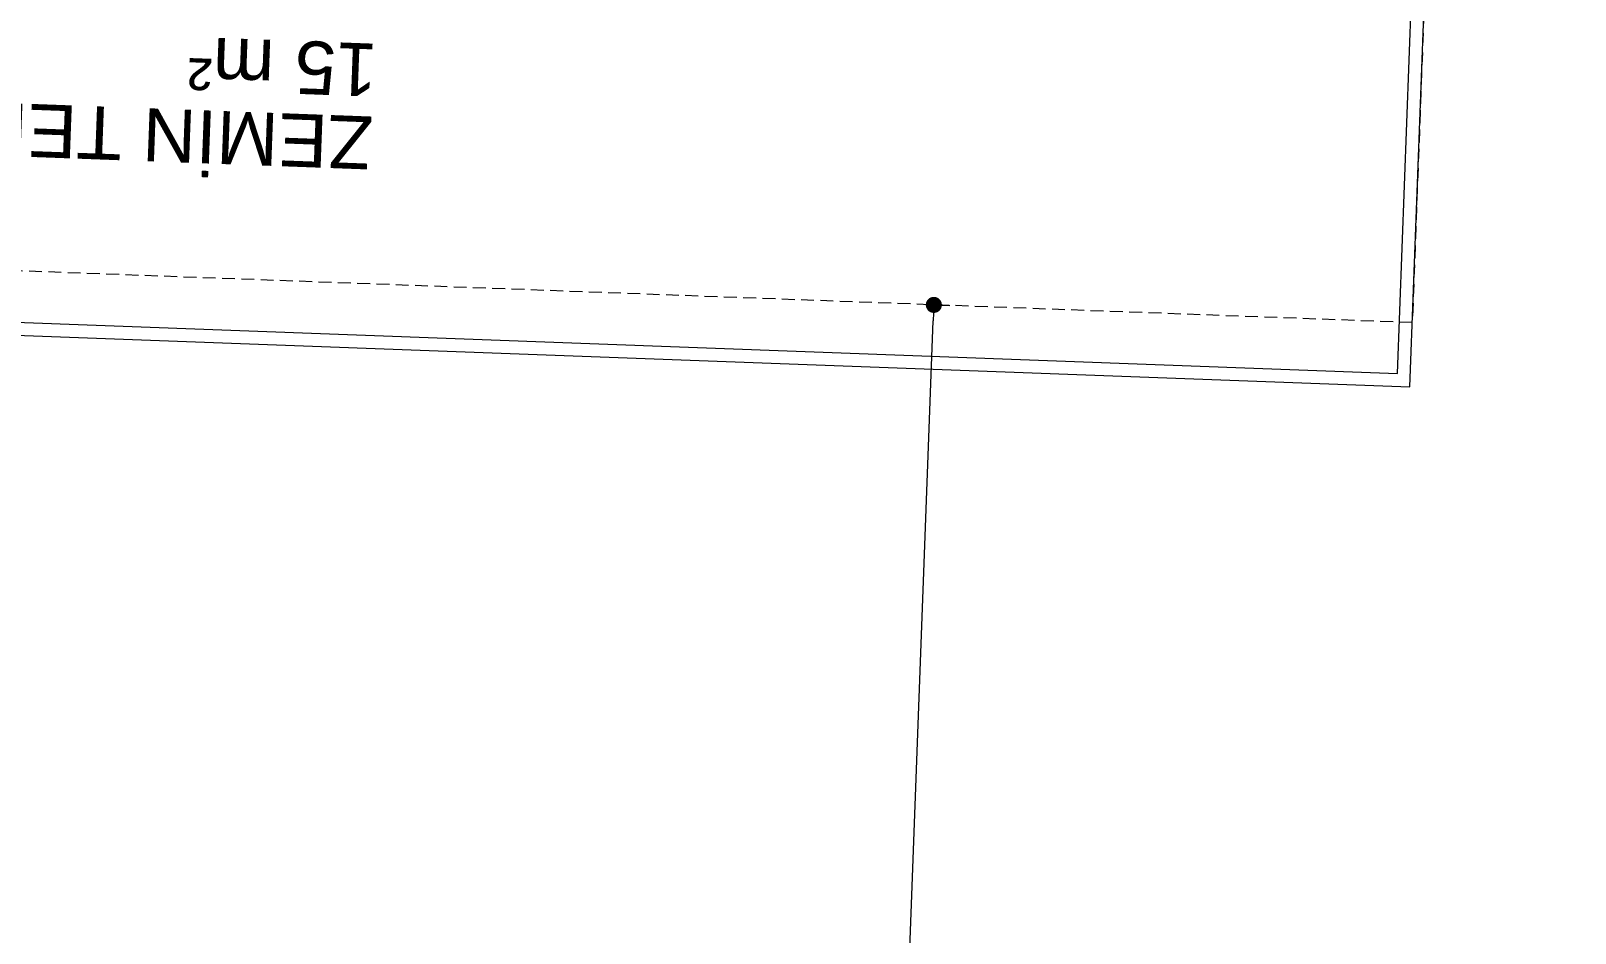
# Model space of a CAD drawing. Header units: centimetres. Extents: x 63871 to 181827, y -95930 to 42199.
# Drawn here: x 152212.1 to 152691.8, y 26827.9 to 27108.2 of the extents above; entities that cross this region are included whole.
import ezdxf

# ---------------------------------------------------------------- set-up
doc = ezdxf.new("R2010")
doc.units = ezdxf.units.CM
doc.linetypes.add('11-021_500-SatisOfisi_220512$0${ Diamond }', pattern=[12, 4, -2, 2, 2, -2])
for name, color, linetype, lineweight in [('A-AREA-IDEN', 7, 'Continuous', 9), ('A-FLOR-HRAL', 11, 'Continuous', 9), ('ARM_Pen_No__252', 8, 'Continuous', 18), ('İz DÜŞÜMÜ', 7, '11-021_500-SatisOfisi_220512$0${ Diamond }', 18), ('OLUK', 222, 'Continuous', 15)]:
    doc.layers.add(name, color=color, linetype=linetype, lineweight=lineweight)
doc.layers.add('Dıış Ölçü', color=140, linetype='Continuous')
doc.styles.add('Arial', font='Arial.ttf', dxfattribs={"height": 250})
doc.styles.add('RomanS', font='')
doc.styles.get('RomanS').set_extended_font_data('Stylus BT')
doc.dimstyles.new('BÖYÜK', dxfattribs={"dimtxt": 70, "dimasz": 5, "dimexe": 5, "dimexo": 5, "dimgap": 2, "dimtad": 3, "dimdec": 0, "dimzin": 0, "dimdsep": 46, "dimtxsty": 'RomanS', "dimblk": 'DOT', "dimcen": 5, "dimadec": 0, "dimazin": 0, "dimtfac": 1, "dimtdec": 0, "dimtix": 1, "dimtofl": 0, "dimtmove": 1, "dimatfit": 0, "dimldrblk": 'DOT', "dimfxl": 10, "dimfxlon": 1, "dimtolj": 1, "dimtzin": 0, "dimarcsym": 0})

# ---------------------------------------------------------------- blocks, each defined once
blk = doc.blocks.new('HRD')
at = {"layer": 'A-FLOR-HRAL'}
for p, q in [((154389.63, 36367.48), (153819.63, 36367.48)), ((153819.63, 36367.48), (153819.63, 36197.48)), ((154385.63, 36363.48), (153823.63, 36363.48)), ((153823.63, 36363.48), (153823.63, 36197.48))]:
    blk.add_line(p, q, dxfattribs=at)
at = {"layer": 'İz DÜŞÜMÜ'}
blk.add_lwpolyline([(153819.63, 36347.48), (154419.63, 36347.49), (154419.63, 35292.49), (154159.63, 35292.49), (154159.63, 35357.48), (153819.63, 35357.48), (153819.63, 36347.48)], dxfattribs=at)
at = {"layer": 'A-AREA-IDEN', "width": 224.1999, "attachment_point": 2, "line_spacing_factor": 0.941778, "style": 'Arial'}
for s, insert, char_height in [('ZEMİN TERAS', (154221.71, 36311.97), 16.4692), ('15 m²', (154173.28, 36289.32), 16.469)]:
    blk.add_mtext(s, dxfattribs=dict(at, insert=insert, char_height=char_height))
blk = doc.blocks.new('_Dot')
at = {"color": 0, "linetype": 'ByBlock', "lineweight": -2}
blk.add_line((-0.5, 0), (-1, 0), dxfattribs=at)
at = {"color": 0, "linetype": 'ByBlock', "const_width": 0.5}
blk.add_lwpolyline([(-0.25, 0, 1), (0.25, 0, 1)], format="xyb", close=True, dxfattribs=at)
blk = doc.blocks.new('*D218')
at = {"layer": 'Defpoints', "color": 0, "transparency": 16777216}
for p in [(-3937.11, 10840.49, 0), (-3936.23, 10840.45), (-3959.37, 10240.9, 0)]:
    blk.add_point(p, dxfattribs=at)
at = {"layer": 'Dıış Ölçü', "color": 0, "lineweight": -2, "transparency": 16777216}
for p, q in [((-3936.23, 10840.45), (-3931.24, 10840.27)), ((-3958.31, 10245.86), (-3936.42, 10835.46)), ((-3958.5, 10240.86), (-3953.5, 10240.68))]:
    blk.add_line(p, q, dxfattribs=at)
at = {"layer": 'Dıış Ölçü', "color": 0, "lineweight": -2, "transparency": 16777216, "xscale": 5, "yscale": 5, "zscale": 5}
for p, rotation in [((-3936.23, 10840.45), 87.873617220262), ((-3958.5, 10240.86), 267.873617220262)]:
    blk.add_blockref('_Dot', p, dxfattribs=dict(at, rotation=rotation))
at = {"layer": 'Dıış Ölçü', "color": 0, "transparency": 16777216, "insert": (-3985.9, 10542.09), "char_height": 70, "attachment_point": 5, "rotation": 87.8736, "style": 'RomanS'}
blk.add_mtext('\\A1;600', dxfattribs=at)
blk = doc.blocks.new('yerleşim planı')
at = {"layer": 'ARM_Pen_No__252'}
h = blk.add_hatch(dxfattribs=at)
h.set_pattern_fill('AR-HBONE', color=256, scale=0.51)
h.set_pattern_definition([(45, (-177987.134, -15156.517), (0, 73.27889), [155.448, -51.816]), (135, (-177950.495, -15119.877), (7e-15, 73.27889), [155.448, -51.816])])
h.paths.add_polyline_path([(-2142.28, 12350.54), (-6158.02, 12350.54), (-5113.15, 15429.31), (-2007.04, 15429.31)], flags=16)
h.paths.add_polyline_path([(-2155.45, 12050.81), (-2289.18, 9006.52), (-7230.37, 9110.99), (-6232.66, 12050.81)], flags=16)
h.paths.add_polyline_path([(-1993.99, 15726.33), (-2007.04, 15429.31), (-5113.15, 15429.31), (-2392.44, 23446.06), (-2901.07, 23669.61), (-7833.02, 9123.73), (-10553.48, 9181.25), (-10718.93, 8734.63), (588.09, 8496.02), (607.89, 8945.26), (-1738.17, 8994.87), (-1127.77, 22890.2), (-1668.84, 23128.02), (-1970.99, 15726.33)])
at = {"rotation": 177.873189238168}
blk.add_blockref('HRD', (151274.98, 41448.93, 0), dxfattribs=at)
at = {"layer": 'Dıış Ölçü'}
dim = blk.add_aligned_dim(p1=(-3959.37, 10240.9, 0), p2=(-3937.11, 10840.49, 0), distance=-0.87, dimstyle='BÖYÜK', dxfattribs=at)
dim.commit()
dim.dimension.update_dxf_attribs({"geometry": '*D218', "text_midpoint": (-3985.9, 10542.09)})

msp = doc.modelspace()

# ---------------------------------------------------------------- block references
at = {"layer": 'OLUK'}
msp.add_blockref('yerleşim planı', (156428.79, 16182.58), dxfattribs=at)

doc.saveas('drawing.dxf')
